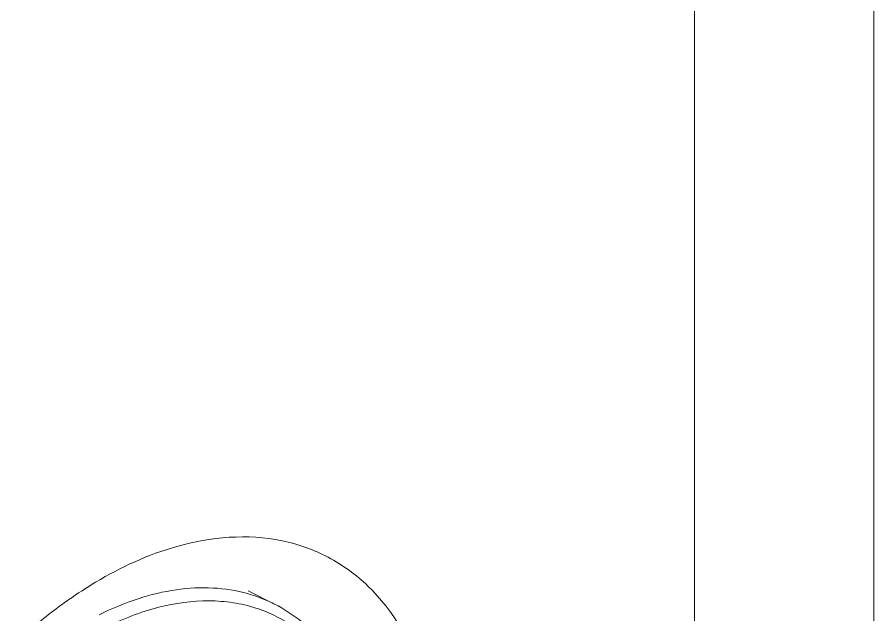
# Model space of a CAD drawing. Header units: millimetres. Extents: x 1177 to 4147, y 93 to 2194.
# Drawn here: x 2710.7 to 2716.61, y 829.69 to 833.81 of the extents above; entities that cross this region are included whole.
import ezdxf

# ---------------------------------------------------------------- set-up
doc = ezdxf.new("R2010")
doc.units = ezdxf.units.MM
doc.header["$LTSCALE"] = 0.1
doc.layers.get('0').update_dxf_attribs({"lineweight": 13})

# ---------------------------------------------------------------- blocks, each defined once
blk = doc.blocks.new('02')
for p, q in [((4650.0004, 530.154), (4650.0004, 1022.0564)), ((4648.2326, 532.5753), (4648.2326, 1019.2816)), ((4644.0854, 776.6496), (4643.8318, 776.7764))]:
    blk.add_line(p, q)
for centre, radius, start, end in [((4644.6747, 772.9578), 4.5551, 124.97288, 125.91918), ((4645.028, 772.494), 5.1381, 126.9504, 132.51914), ((4644.7477, 772.8571), 4.6795, 125.91962, 126.8807)]:
    blk.add_arc(centre, radius, start, end)
for points, knots in [([(4643.1284, 777.2142), (4643.4619, 777.3089), (4643.9945, 777.3557), (4644.6324, 777.1282), (4645.1841, 776.7264), (4645.6627, 775.8847), (4645.7577, 775.1082), (4645.7577, 774.691)], [0, 0, 0, 0, 0.241229, 0.353155, 0.465495, 0.709646, 1, 1, 1, 1]), ([(4642.0638, 776.6904), (4642.1502, 776.7508), (4642.4827, 776.9664), (4642.8484, 777.1347), (4643.1284, 777.2142)], [0, 0, 0, 0, 0.265752, 1, 1, 1, 1]), ([(4643.8267, 776.7494), (4643.7164, 776.7803), (4643.4818, 776.8176), (4643.1156, 776.7982), (4642.7359, 776.7064), (4642.4878, 776.6023), (4642.3636, 776.5403)], [0, 0, 0, 0, 0.227684, 0.467586, 0.724216, 1, 1, 1, 1]), ([(4642.4343, 769.9231), (4642.6159, 770.0139), (4642.9756, 770.241), (4643.4697, 770.6763), (4643.9247, 771.2049), (4644.3235, 771.8071), (4644.6514, 772.4604), (4644.8961, 773.1405), (4645.0485, 773.8218), (4645.1028, 774.4794), (4645.0564, 775.0893), (4644.91, 775.6295), (4644.7017, 776.0133), (4644.4899, 776.2584), (4644.3139, 776.4088), (4644.1193, 776.5277), (4643.9082, 776.6137), (4643.6829, 776.666), (4643.3606, 776.6907), (4642.9293, 776.6302), (4642.5993, 776.5008), (4642.4343, 776.4183)], [0, 0, 0, 0, 0.063265, 0.131823, 0.204585, 0.280032, 0.356417, 0.431911, 0.504761, 0.573445, 0.636852, 0.694489, 0.746724, 0.771287, 0.795134, 0.818602, 0.84206, 0.865879, 0.890399, 0.942508, 1, 1, 1, 1]), ([(4644.0854, 776.6496), (4644.0648, 776.6599), (4643.9811, 776.6993), (4643.8936, 776.7306), (4643.8267, 776.7494)], [0, 0, 0, 0, 0.249254, 1, 1, 1, 1]), ([(4644.0854, 776.6496), (4644.1975, 776.5936), (4644.4116, 776.4503), (4644.6769, 776.1586), (4644.883, 775.799), (4645.0269, 775.3819), (4645.1074, 774.917), (4645.1241, 774.4147), (4645.0773, 773.8857), (4644.9685, 773.3416), (4644.8003, 772.7945), (4644.5767, 772.2567), (4644.3027, 771.7406), (4643.9846, 771.2577), (4643.6296, 770.8193), (4643.2455, 770.4352), (4642.8407, 770.1141), (4642.5531, 769.9414), (4642.4083, 769.869)], [0, 0, 0, 0, 0.046374, 0.094191, 0.144678, 0.198693, 0.256662, 0.318598, 0.384166, 0.452757, 0.523561, 0.595631, 0.66795, 0.739486, 0.809251, 0.876361, 0.940103, 1, 1, 1, 1])]:
    blk.add_open_spline(points, degree=3, knots=knots)

msp = doc.modelspace()

# ---------------------------------------------------------------- block references
at = {"xscale": 0.7, "yscale": 0.7, "zscale": 0.7}
msp.add_blockref('02', (-538.3909, 286.1124), dxfattribs=at)

doc.saveas('drawing.dxf')
